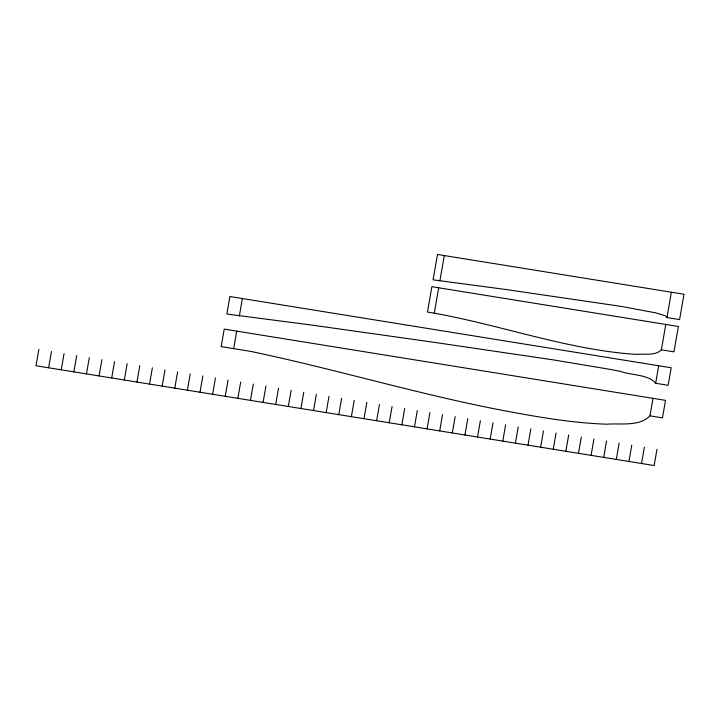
<?xml version="1.0" encoding="UTF-8"?>
<svg xmlns="http://www.w3.org/2000/svg" width="720" height="720" viewBox="0 0 720 720"><rect width="100%" height="100%" fill="white"/><g stroke="black" fill="none" stroke-linecap="round" stroke-linejoin="round"><path stroke-width="1.08" d="M666.963 317.574L666.567 316.593L664.668 315.558L655.425 312.795L620.955 306.36L506.79 289.629L433.071 279.819L437.49 254.457L684 294.255L679.581 319.608L666.963 317.574L671.382 292.221M655.65 383.265C648.315 374.283 631.386 375.435 620.874 371.484A476.253 410.778 7.1 0 0 610.416 369.423L553.356 359.892L430.65 341.82L311.373 325.026L226.854 314.037L229.905 296.523L671.193 367.767L668.142 385.281L655.65 383.265L658.701 365.751M38.835 349.452L36 365.751L654.165 465.543L657 449.244M48.618 367.785L51.453 351.486M61.227 369.819L64.071 353.529M73.845 371.862L76.689 355.563M86.463 373.896L89.298 357.597M99.081 375.93L101.916 359.631M111.69 377.964L114.534 361.674M124.308 380.007L127.152 363.708M136.926 382.041L139.761 365.742M149.544 384.075L152.379 367.785M162.153 386.118L164.997 369.819M174.771 388.152L177.606 371.853M187.389 390.186L190.224 373.887M199.998 392.22L202.842 375.93M212.616 394.263L215.46 377.964M225.234 396.297L228.069 379.998M233.667 348.651L236.718 331.137M239.337 316.053L242.388 298.539M237.852 398.331L240.687 382.041M250.461 400.374L253.305 384.075M263.079 402.408L265.923 386.109M275.697 404.442L278.532 388.143M288.315 406.476L291.15 390.186M300.924 408.519L303.768 392.22M313.542 410.553L316.377 394.254M326.16 412.587L328.995 396.297M338.769 414.63L341.613 398.331M351.387 416.664L354.231 400.365M364.005 418.698L366.84 402.399M376.623 420.732L379.458 404.442M389.232 422.775L392.076 406.476M401.85 424.809L404.685 408.51M414.468 426.843L417.303 410.553M434.277 313.146L438.687 287.784M439.884 280.917L444.303 255.555M427.086 428.886L429.921 412.587M439.695 430.92L442.539 414.621M452.313 432.954L455.148 416.655M464.931 434.988L467.766 418.698M477.54 437.031L480.384 420.732M490.158 439.065L493.002 422.766M502.776 441.099L505.611 424.809M515.394 443.142L518.229 426.843M528.003 445.176L530.847 428.877M540.621 447.21L543.456 430.911M553.239 449.244L556.074 432.954M565.857 451.287L568.692 434.988M578.466 453.321L581.31 437.022M591.084 455.355L593.919 439.065M603.702 457.398L606.537 441.099M616.311 459.432L619.155 443.133M628.929 461.466L631.773 445.167M641.547 463.5L644.382 447.21M661.356 349.803L673.965 351.837L678.384 326.484L431.883 286.686L427.464 312.039C495.54 323.271 561.06 348.084 630.117 353.97A132.111 113.949 7.1 0 0 637.659 354.339C645.264 353.754 655.56 355.788 661.356 349.803L665.775 324.441M649.98 415.854L662.463 417.87L665.514 400.356L224.226 329.112L221.175 346.635L250.371 351.342C336.717 369.369 421.29 395.235 508.059 411.417C540.594 417.483 573.39 423.072 606.528 424.188C620.469 423.09 639.342 426.843 649.98 415.854L653.031 398.34"/></g></svg>
